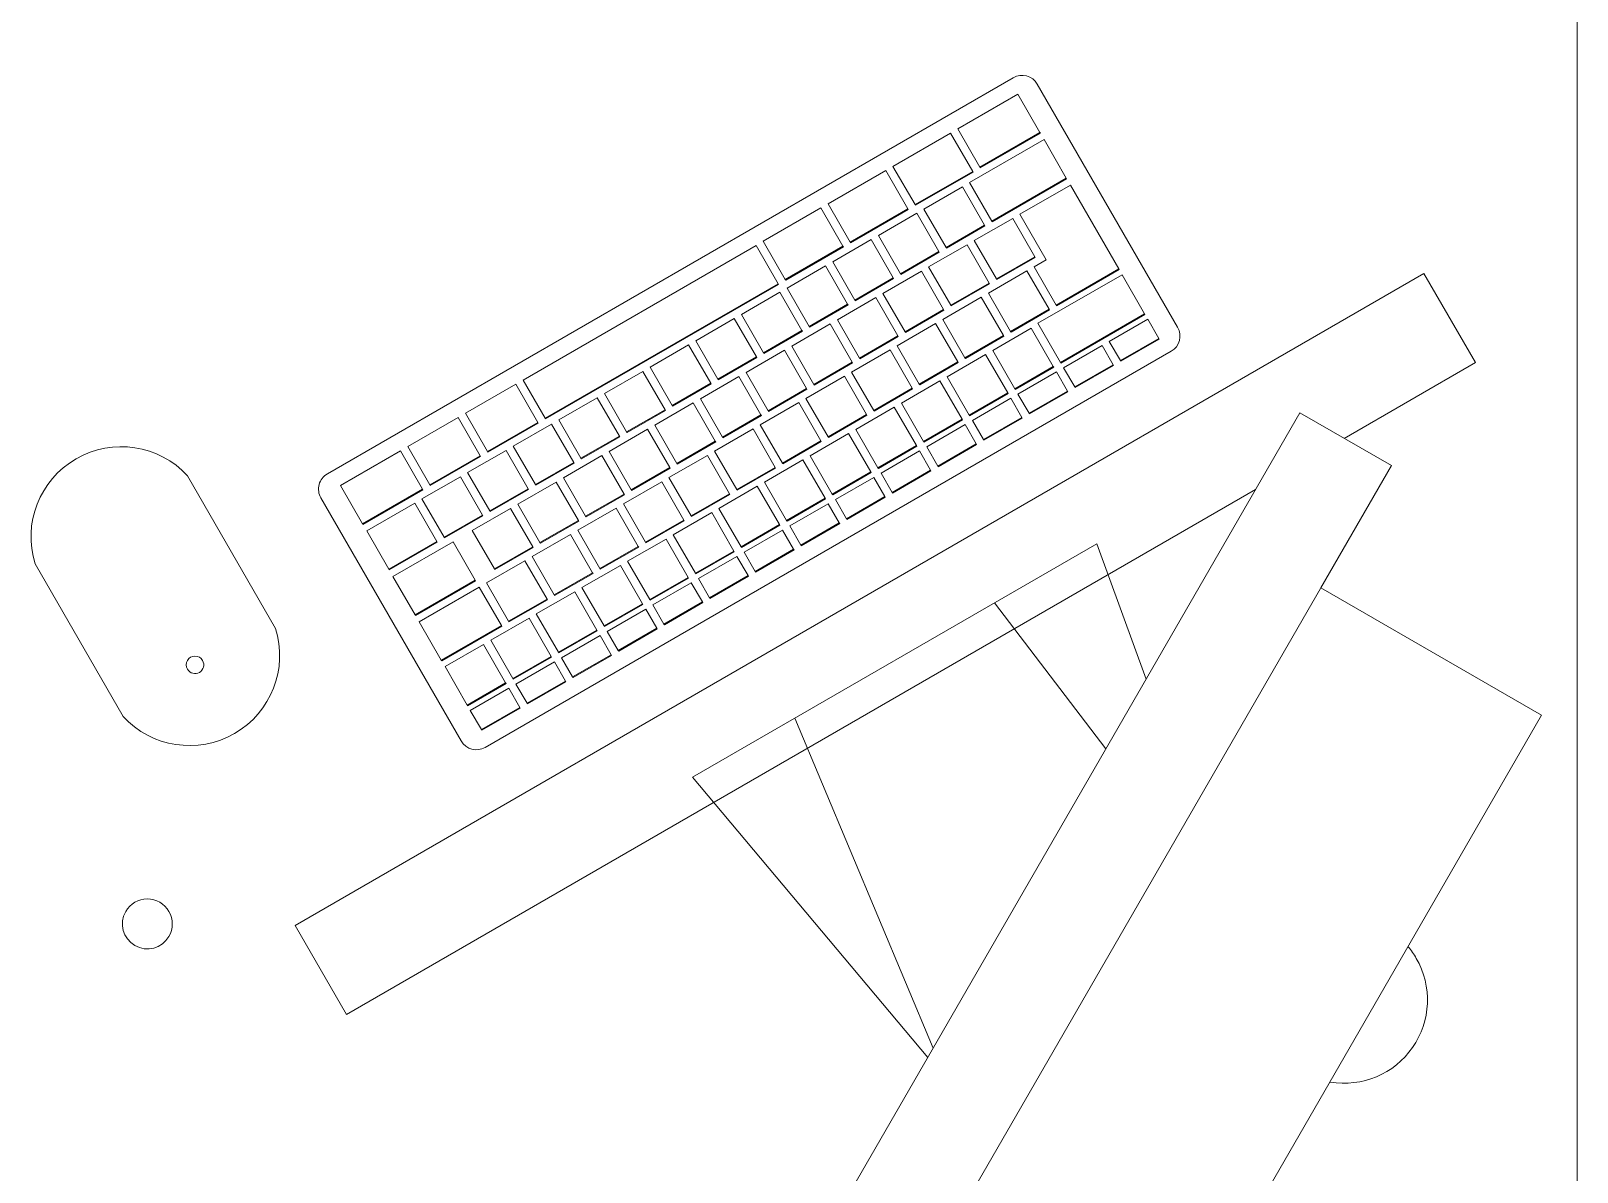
# Model space of a CAD drawing. Header units: millimetres. Extents: x 79795 to 317870, y -36033 to 97293.
# Drawn here: x 204439 to 204996, y 19576 to 19987 of the extents above; entities that cross this region are included whole.
import ezdxf

# ---------------------------------------------------------------- set-up
doc = ezdxf.new("R2010")
doc.units = ezdxf.units.MM
doc.header["$MEASUREMENT"] = 0
for name, color, linetype, lineweight in [('A-GENM', 8, 'CONTINUOUS', 9), ('E-ELEC-EQPM', 8, 'CONTINUOUS', 9), ('I-FURN', 8, 'CONTINUOUS', 9)]:
    doc.layers.add(name, color=color, linetype=linetype, lineweight=lineweight)

msp = doc.modelspace()

# ---------------------------------------------------------------- linework, layer by layer
at = {"layer": 'A-GENM'}
for p, q in [((204545.58, 19827.19), (204792.86, 19969.96)), ((204801.53, 19967.64), (204852.11, 19880.02)), ((204794.52, 19964), (204772.87, 19951.5)), ((204802.49, 19950.2), (204794.52, 19964)), ((204770.27, 19950), (204749.49, 19938)), ((204778.24, 19936.2), (204770.27, 19950)), ((204772.87, 19951.5), (204780.84, 19937.7)), ((204780.84, 19937.7), (204802.49, 19950.2)), ((204802.63, 19949.96), (204780.98, 19937.46)), ((204802.49, 19950.2), (204802.63, 19949.96)), ((204803.98, 19947.63), (204777.13, 19932.13)), ((204811.96, 19933.81), (204803.98, 19947.63)), ((204746.89, 19936.5), (204726.11, 19924.5)), ((204754.86, 19922.7), (204746.89, 19936.5)), ((204749.49, 19938), (204757.46, 19924.2)), ((204757.46, 19924.2), (204778.24, 19936.2)), ((204778.38, 19935.96), (204757.6, 19923.96)), ((204778.24, 19936.2), (204778.38, 19935.96)), ((204780.85, 19937.69), (204780.98, 19937.46)), ((204785.11, 19918.31), (204811.96, 19933.81)), ((204812.1, 19933.57), (204785.25, 19918.07)), ((204811.96, 19933.81), (204812.1, 19933.57)), ((204774.53, 19930.63), (204760.68, 19922.63)), ((204782.51, 19916.81), (204774.53, 19930.63)), ((204777.13, 19932.13), (204785.11, 19918.31)), ((204813.44, 19931.24), (204795.25, 19920.74)), ((204830.88, 19901.03), (204813.44, 19931.24)), ((204723.51, 19923), (204702.72, 19911)), ((204731.48, 19909.2), (204723.51, 19923)), ((204726.11, 19924.5), (204734.08, 19910.7)), ((204734.08, 19910.7), (204754.86, 19922.7)), ((204755, 19922.46), (204734.22, 19910.46)), ((204754.86, 19922.7), (204755, 19922.46)), ((204757.46, 19924.2), (204757.6, 19923.96)), ((204760.68, 19922.63), (204768.66, 19908.81)), ((204758.08, 19921.13), (204744.22, 19913.13)), ((204766.06, 19907.31), (204758.08, 19921.13)), ((204768.66, 19908.81), (204782.51, 19916.81)), ((204782.65, 19916.57), (204768.79, 19908.57)), ((204792.66, 19919.24), (204778.8, 19911.24)), ((204782.51, 19916.81), (204782.65, 19916.57)), ((204785.11, 19918.31), (204785.25, 19918.07)), ((204800.64, 19905.42), (204792.66, 19919.24)), ((204795.25, 19920.74), (204804.72, 19904.35)), ((204702.72, 19911), (204710.69, 19897.2)), ((204741.62, 19911.63), (204727.77, 19903.63)), ((204749.6, 19897.81), (204741.62, 19911.63)), ((204744.22, 19913.13), (204752.2, 19899.31)), ((204778.8, 19911.24), (204786.78, 19897.42)), ((204700.13, 19909.5), (204616.12, 19861)), ((204708.1, 19895.7), (204700.13, 19909.5)), ((204710.69, 19897.2), (204731.48, 19909.2)), ((204731.62, 19908.96), (204710.83, 19896.96)), ((204731.48, 19909.2), (204731.62, 19908.96)), ((204734.08, 19910.7), (204734.22, 19910.46)), ((204752.2, 19899.31), (204766.06, 19907.31)), ((204766.2, 19907.07), (204752.34, 19899.07)), ((204776.2, 19909.74), (204762.34, 19901.74)), ((204766.06, 19907.31), (204766.2, 19907.07)), ((204768.66, 19908.81), (204768.79, 19908.57)), ((204784.18, 19895.92), (204776.2, 19909.74)), ((204786.78, 19897.42), (204800.64, 19905.42)), ((204800.64, 19905.42), (204800.77, 19905.18)), ((204725.17, 19902.13), (204711.31, 19894.13)), ((204733.15, 19888.31), (204725.17, 19902.13)), ((204727.77, 19903.63), (204735.75, 19889.81)), ((204759.75, 19900.24), (204745.89, 19892.24)), ((204767.73, 19886.42), (204759.75, 19900.24)), ((204762.34, 19901.74), (204770.33, 19887.92)), ((204797.79, 19900.35), (204783.93, 19892.35)), ((204800.77, 19905.18), (204786.92, 19897.18)), ((204805.77, 19886.53), (204797.79, 19900.35)), ((204804.72, 19904.35), (204800.39, 19901.85)), ((204800.39, 19901.85), (204808.37, 19888.03)), ((204808.37, 19888.03), (204830.88, 19901.03)), ((204831.02, 19900.79), (204808.51, 19887.79)), ((204830.88, 19901.03), (204831.02, 19900.79)), ((204624.09, 19847.2), (204708.1, 19895.7)), ((204708.23, 19895.46), (204624.23, 19846.96)), ((204708.1, 19895.7), (204708.23, 19895.46)), ((204710.69, 19897.2), (204710.83, 19896.96)), ((204735.75, 19889.81), (204749.6, 19897.81)), ((204749.74, 19897.57), (204735.88, 19889.57)), ((204749.6, 19897.81), (204749.74, 19897.57)), ((204752.2, 19899.31), (204752.34, 19899.07)), ((204770.33, 19887.92), (204784.18, 19895.92)), ((204784.32, 19895.68), (204770.46, 19887.68)), ((204784.18, 19895.92), (204784.32, 19895.68)), ((204786.78, 19897.42), (204786.92, 19897.18)), ((204832.09, 19898.94), (204801.78, 19881.44)), ((204840.21, 19884.87), (204832.09, 19898.94)), ((204708.71, 19892.63), (204694.86, 19884.63)), ((204716.69, 19878.81), (204708.71, 19892.63)), ((204711.31, 19894.13), (204719.29, 19880.31)), ((204743.29, 19890.74), (204729.44, 19882.74)), ((204735.75, 19889.81), (204735.88, 19889.57)), ((204751.27, 19876.92), (204743.29, 19890.74)), ((204745.89, 19892.24), (204753.87, 19878.42)), ((204781.33, 19890.85), (204767.48, 19882.85)), ((204789.32, 19877.03), (204781.33, 19890.85)), ((204783.93, 19892.35), (204791.91, 19878.53)), ((204692.26, 19883.13), (204678.4, 19875.13)), ((204700.24, 19869.31), (204692.26, 19883.13)), ((204694.86, 19884.63), (204702.84, 19870.81)), ((204719.29, 19880.31), (204733.15, 19888.31)), ((204733.29, 19888.07), (204719.43, 19880.07)), ((204733.15, 19888.31), (204733.29, 19888.07)), ((204753.87, 19878.42), (204767.73, 19886.42)), ((204767.87, 19886.18), (204754.01, 19878.18)), ((204767.73, 19886.42), (204767.87, 19886.18)), ((204770.33, 19887.92), (204770.46, 19887.68)), ((204791.91, 19878.53), (204805.77, 19886.53)), ((204805.91, 19886.29), (204792.05, 19878.29)), ((204805.77, 19886.53), (204805.91, 19886.29)), ((204808.37, 19888.03), (204808.51, 19887.79)), ((204809.9, 19867.37), (204840.21, 19884.87)), ((204840.35, 19884.63), (204810.04, 19867.13)), ((204840.21, 19884.87), (204840.35, 19884.63)), ((204702.84, 19870.81), (204716.69, 19878.81)), ((204716.83, 19878.57), (204702.98, 19870.57)), ((204726.84, 19881.24), (204712.98, 19873.24)), ((204716.69, 19878.81), (204716.83, 19878.57)), ((204719.29, 19880.31), (204719.43, 19880.07)), ((204734.82, 19867.42), (204726.84, 19881.24)), ((204729.44, 19882.74), (204737.42, 19868.92)), ((204764.88, 19881.35), (204751.02, 19873.35)), ((204753.87, 19878.42), (204754.01, 19878.18)), ((204772.86, 19867.53), (204764.88, 19881.35)), ((204767.48, 19882.85), (204775.46, 19869.03)), ((204799.32, 19879.7), (204785.46, 19871.7)), ((204791.91, 19878.53), (204792.05, 19878.29)), ((204807.3, 19865.87), (204799.32, 19879.7)), ((204801.78, 19881.44), (204809.9, 19867.37)), ((204841.34, 19882.92), (204827.48, 19874.92)), ((204845.33, 19876.01), (204841.34, 19882.92)), ((204675.8, 19873.63), (204661.95, 19865.63)), ((204683.79, 19859.81), (204675.8, 19873.63)), ((204678.4, 19875.13), (204686.38, 19861.31)), ((204712.98, 19873.24), (204720.96, 19859.42)), ((204737.42, 19868.92), (204751.27, 19876.92)), ((204751.41, 19876.68), (204737.55, 19868.68)), ((204751.02, 19873.35), (204759, 19859.53)), ((204751.27, 19876.92), (204751.41, 19876.68)), ((204775.46, 19869.03), (204789.32, 19877.03)), ((204789.45, 19876.79), (204775.6, 19868.79)), ((204789.32, 19877.03), (204789.45, 19876.79)), ((204824.88, 19873.42), (204811.03, 19865.42)), ((204828.87, 19866.51), (204824.88, 19873.42)), ((204827.48, 19874.92), (204831.47, 19868.01)), ((204831.47, 19868.01), (204845.33, 19876.01)), ((204845.47, 19875.77), (204831.61, 19867.77)), ((204845.33, 19876.01), (204845.47, 19875.77)), ((204849.79, 19871.35), (204602.51, 19728.58)), ((204686.38, 19861.31), (204700.24, 19869.31)), ((204700.38, 19869.07), (204686.52, 19861.07)), ((204710.38, 19871.74), (204696.53, 19863.74)), ((204700.24, 19869.31), (204700.38, 19869.07)), ((204702.84, 19870.81), (204702.98, 19870.57)), ((204718.36, 19857.92), (204710.38, 19871.74)), ((204720.96, 19859.42), (204734.82, 19867.42)), ((204734.96, 19867.18), (204721.1, 19859.18)), ((204748.43, 19871.85), (204734.57, 19863.85)), ((204734.82, 19867.42), (204734.96, 19867.18)), ((204737.42, 19868.92), (204737.55, 19868.68)), ((204756.41, 19858.03), (204748.43, 19871.85)), ((204759, 19859.53), (204772.86, 19867.53)), ((204773, 19867.29), (204759.14, 19859.29)), ((204782.87, 19870.2), (204769.01, 19862.2)), ((204772.86, 19867.53), (204773, 19867.29)), ((204775.46, 19869.03), (204775.6, 19868.79)), ((204790.85, 19856.37), (204782.87, 19870.2)), ((204785.46, 19871.7), (204793.44, 19857.87)), ((204809.9, 19867.37), (204810.04, 19867.13)), ((204815.02, 19858.51), (204828.87, 19866.51)), ((204828.87, 19866.51), (204829.01, 19866.27)), ((204831.47, 19868.01), (204831.61, 19867.77)), ((204616.12, 19861), (204624.09, 19847.2)), ((204659.35, 19864.13), (204645.49, 19856.13)), ((204667.33, 19850.31), (204659.35, 19864.13)), ((204661.95, 19865.63), (204669.93, 19851.81)), ((204693.93, 19862.24), (204680.07, 19854.24)), ((204686.38, 19861.31), (204686.52, 19861.07)), ((204701.91, 19848.42), (204693.93, 19862.24)), ((204696.53, 19863.74), (204704.51, 19849.92)), ((204731.97, 19862.35), (204718.11, 19854.35)), ((204739.95, 19848.53), (204731.97, 19862.35)), ((204734.57, 19863.85), (204742.55, 19850.03)), ((204769.01, 19862.2), (204776.99, 19848.37)), ((204793.44, 19857.87), (204807.3, 19865.87)), ((204807.44, 19865.63), (204793.58, 19857.63)), ((204808.43, 19863.92), (204794.57, 19855.92)), ((204807.3, 19865.87), (204807.44, 19865.63)), ((204812.42, 19857.01), (204808.43, 19863.92)), ((204811.03, 19865.42), (204815.02, 19858.51)), ((204829.01, 19866.27), (204815.16, 19858.27)), ((204613.52, 19859.5), (204595.34, 19849)), ((204621.49, 19845.7), (204613.52, 19859.5)), ((204645.49, 19856.13), (204653.47, 19842.31)), ((204669.93, 19851.81), (204683.79, 19859.81)), ((204683.92, 19859.57), (204670.07, 19851.57)), ((204683.79, 19859.81), (204683.92, 19859.57)), ((204704.51, 19849.92), (204718.36, 19857.92)), ((204718.5, 19857.68), (204704.65, 19849.68)), ((204718.36, 19857.92), (204718.5, 19857.68)), ((204720.96, 19859.42), (204721.1, 19859.18)), ((204742.55, 19850.03), (204756.41, 19858.03)), ((204756.54, 19857.79), (204742.69, 19849.79)), ((204766.41, 19860.7), (204752.56, 19852.7)), ((204756.41, 19858.03), (204756.54, 19857.79)), ((204759, 19859.53), (204759.14, 19859.29)), ((204774.39, 19846.87), (204766.41, 19860.7)), ((204776.99, 19848.37), (204790.85, 19856.37)), ((204790.98, 19856.13), (204777.13, 19848.13)), ((204790.85, 19856.37), (204790.98, 19856.13)), ((204793.44, 19857.87), (204793.58, 19857.63)), ((204794.57, 19855.92), (204798.56, 19849.01)), ((204798.56, 19849.01), (204812.42, 19857.01)), ((204812.56, 19856.77), (204798.7, 19848.77)), ((204812.42, 19857.01), (204812.56, 19856.77)), ((204815.02, 19858.51), (204815.16, 19858.27)), ((204642.9, 19854.63), (204629.04, 19846.63)), ((204650.88, 19840.81), (204642.9, 19854.63)), ((204653.47, 19842.31), (204667.33, 19850.31)), ((204667.47, 19850.07), (204653.61, 19842.07)), ((204677.47, 19852.74), (204663.62, 19844.74)), ((204667.33, 19850.31), (204667.47, 19850.07)), ((204669.93, 19851.81), (204670.07, 19851.57)), ((204685.45, 19838.92), (204677.47, 19852.74)), ((204680.07, 19854.24), (204688.05, 19840.42)), ((204715.52, 19852.85), (204701.66, 19844.85)), ((204704.51, 19849.92), (204704.65, 19849.68)), ((204723.5, 19839.03), (204715.52, 19852.85)), ((204718.11, 19854.35), (204726.1, 19840.53)), ((204749.96, 19851.2), (204736.1, 19843.2)), ((204742.55, 19850.03), (204742.69, 19849.79)), ((204757.94, 19837.37), (204749.96, 19851.2)), ((204752.56, 19852.7), (204760.54, 19838.87)), ((204791.98, 19854.42), (204778.12, 19846.42)), ((204795.97, 19847.51), (204791.98, 19854.42)), ((204592.74, 19847.5), (204574.55, 19837)), ((204600.71, 19833.7), (204592.74, 19847.5)), ((204595.34, 19849), (204603.31, 19835.2)), ((204603.31, 19835.2), (204621.49, 19845.7)), ((204621.63, 19845.46), (204603.45, 19834.96)), ((204626.44, 19845.13), (204612.58, 19837.13)), ((204621.49, 19845.7), (204621.63, 19845.46)), ((204624.09, 19847.2), (204624.23, 19846.96)), ((204634.42, 19831.31), (204626.44, 19845.13)), ((204629.04, 19846.63), (204637.02, 19832.81)), ((204663.62, 19844.74), (204671.6, 19830.92)), ((204688.05, 19840.42), (204701.91, 19848.42)), ((204702.05, 19848.18), (204688.19, 19840.18)), ((204701.66, 19844.85), (204709.64, 19831.03)), ((204701.91, 19848.42), (204702.05, 19848.18)), ((204726.1, 19840.53), (204739.95, 19848.53)), ((204740.09, 19848.29), (204726.23, 19840.29)), ((204739.95, 19848.53), (204740.09, 19848.29)), ((204760.54, 19838.87), (204774.39, 19846.87)), ((204774.53, 19846.63), (204760.67, 19838.63)), ((204775.52, 19844.92), (204761.66, 19836.92)), ((204774.39, 19846.87), (204774.53, 19846.63)), ((204779.51, 19838.01), (204775.52, 19844.92)), ((204776.99, 19848.37), (204777.13, 19848.13)), ((204778.12, 19846.42), (204782.11, 19839.51)), ((204782.11, 19839.51), (204795.97, 19847.51)), ((204796.1, 19847.27), (204782.25, 19839.27)), ((204795.97, 19847.51), (204796.1, 19847.27)), ((204798.56, 19849.01), (204798.7, 19848.77)), ((204637.02, 19832.81), (204650.88, 19840.81)), ((204651.01, 19840.57), (204637.16, 19832.57)), ((204661.02, 19843.24), (204647.16, 19835.24)), ((204650.88, 19840.81), (204651.01, 19840.57)), ((204653.47, 19842.31), (204653.61, 19842.07)), ((204669, 19829.42), (204661.02, 19843.24)), ((204671.6, 19830.92), (204685.45, 19838.92)), ((204685.59, 19838.68), (204671.74, 19830.68)), ((204699.06, 19843.35), (204685.21, 19835.35)), ((204685.45, 19838.92), (204685.59, 19838.68)), ((204688.05, 19840.42), (204688.19, 19840.18)), ((204707.04, 19829.53), (204699.06, 19843.35)), ((204709.64, 19831.03), (204723.5, 19839.03)), ((204723.64, 19838.79), (204709.78, 19830.79)), ((204733.5, 19841.7), (204719.65, 19833.7)), ((204723.5, 19839.03), (204723.64, 19838.79)), ((204726.1, 19840.53), (204726.23, 19840.29)), ((204741.48, 19827.87), (204733.5, 19841.7)), ((204736.1, 19843.2), (204744.08, 19829.37)), ((204760.54, 19838.87), (204760.67, 19838.63)), ((204782.11, 19839.51), (204782.25, 19839.27)), ((204571.95, 19835.5), (204550.3, 19823)), ((204579.92, 19821.7), (204571.95, 19835.5)), ((204574.55, 19837), (204582.52, 19823.2)), ((204582.52, 19823.2), (204600.71, 19833.7)), ((204600.85, 19833.46), (204582.66, 19822.96)), ((204609.99, 19835.63), (204596.13, 19827.63)), ((204600.71, 19833.7), (204600.85, 19833.46)), ((204603.31, 19835.2), (204603.45, 19834.96)), ((204617.97, 19821.81), (204609.99, 19835.63)), ((204612.58, 19837.13), (204620.57, 19823.31)), ((204644.57, 19833.74), (204630.71, 19825.74)), ((204652.55, 19819.92), (204644.57, 19833.74)), ((204647.16, 19835.24), (204655.14, 19821.42)), ((204682.61, 19833.85), (204668.75, 19825.85)), ((204690.59, 19820.03), (204682.61, 19833.85)), ((204685.21, 19835.35), (204693.19, 19821.53)), ((204719.65, 19833.7), (204727.63, 19819.87)), ((204744.08, 19829.37), (204757.94, 19837.37)), ((204758.08, 19837.13), (204744.22, 19829.13)), ((204759.07, 19835.42), (204745.21, 19827.42)), ((204757.94, 19837.37), (204758.08, 19837.13)), ((204763.06, 19828.51), (204759.07, 19835.42)), ((204761.66, 19836.92), (204765.65, 19830.01)), ((204765.65, 19830.01), (204779.51, 19838.01)), ((204779.65, 19837.77), (204765.79, 19829.77)), ((204779.51, 19838.01), (204779.65, 19837.77)), ((204596.13, 19827.63), (204604.11, 19813.81)), ((204620.57, 19823.31), (204634.42, 19831.31)), ((204634.56, 19831.07), (204620.7, 19823.07)), ((204634.42, 19831.31), (204634.56, 19831.07)), ((204637.02, 19832.81), (204637.16, 19832.57)), ((204655.14, 19821.42), (204669, 19829.42)), ((204669.14, 19829.18), (204655.28, 19821.18)), ((204669, 19829.42), (204669.14, 19829.18)), ((204671.6, 19830.92), (204671.74, 19830.68)), ((204693.19, 19821.53), (204707.04, 19829.53)), ((204707.18, 19829.29), (204693.32, 19821.29)), ((204717.05, 19832.2), (204703.19, 19824.2)), ((204707.04, 19829.53), (204707.18, 19829.29)), ((204709.64, 19831.03), (204709.78, 19830.79)), ((204725.03, 19818.37), (204717.05, 19832.2)), ((204727.63, 19819.87), (204741.48, 19827.87)), ((204741.62, 19827.63), (204727.76, 19819.63)), ((204741.48, 19827.87), (204741.62, 19827.63)), ((204744.08, 19829.37), (204744.22, 19829.13)), ((204745.21, 19827.42), (204749.2, 19820.51)), ((204749.2, 19820.51), (204763.06, 19828.51)), ((204763.19, 19828.27), (204749.34, 19820.27)), ((204763.06, 19828.51), (204763.19, 19828.27)), ((204765.65, 19830.01), (204765.79, 19829.77)), ((204526.93, 19771.5), (204495.18, 19826.49)), ((204550.3, 19823), (204558.27, 19809.2)), ((204593.53, 19826.13), (204579.68, 19818.13)), ((204582.52, 19823.2), (204582.66, 19822.96)), ((204601.51, 19812.31), (204593.53, 19826.13)), ((204604.11, 19813.81), (204617.97, 19821.81)), ((204628.11, 19824.24), (204614.25, 19816.24)), ((204617.97, 19821.81), (204618.11, 19821.57)), ((204620.57, 19823.31), (204620.7, 19823.07)), ((204636.09, 19810.42), (204628.11, 19824.24)), ((204630.71, 19825.74), (204638.69, 19811.92)), ((204666.15, 19824.35), (204652.3, 19816.35)), ((204674.13, 19810.53), (204666.15, 19824.35)), ((204668.75, 19825.85), (204676.73, 19812.03)), ((204700.59, 19822.7), (204686.74, 19814.7)), ((204708.57, 19808.87), (204700.59, 19822.7)), ((204703.19, 19824.2), (204711.17, 19810.37)), ((204742.61, 19825.92), (204728.76, 19817.92)), ((204746.6, 19819.01), (204742.61, 19825.92)), ((204593.84, 19730.91), (204543.25, 19818.52)), ((204558.27, 19809.2), (204579.92, 19821.7)), ((204580.06, 19821.46), (204558.41, 19808.96)), ((204577.09, 19816.61), (204559.77, 19806.61)), ((204585.06, 19802.81), (204577.09, 19816.61)), ((204579.68, 19818.13), (204587.66, 19804.31)), ((204579.92, 19821.7), (204580.06, 19821.46)), ((204618.11, 19821.57), (204604.25, 19813.57)), ((204614.25, 19816.24), (204622.23, 19802.42)), ((204638.69, 19811.92), (204652.55, 19819.92)), ((204652.68, 19819.68), (204638.83, 19811.68)), ((204652.3, 19816.35), (204660.28, 19802.53)), ((204652.55, 19819.92), (204652.68, 19819.68)), ((204655.14, 19821.42), (204655.28, 19821.18)), ((204676.73, 19812.03), (204690.59, 19820.03)), ((204690.73, 19819.79), (204676.87, 19811.79)), ((204690.59, 19820.03), (204690.73, 19819.79)), ((204693.19, 19821.53), (204693.32, 19821.29)), ((204711.17, 19810.37), (204725.03, 19818.37)), ((204725.17, 19818.13), (204711.31, 19810.13)), ((204726.16, 19816.42), (204712.3, 19808.42)), ((204725.03, 19818.37), (204725.17, 19818.13)), ((204730.15, 19809.51), (204726.16, 19816.42)), ((204727.63, 19819.87), (204727.76, 19819.63)), ((204728.76, 19817.92), (204732.75, 19811.01)), ((204732.75, 19811.01), (204746.6, 19819.01)), ((204746.74, 19818.77), (204732.88, 19810.77)), ((204746.6, 19819.01), (204746.74, 19818.77)), ((204749.2, 19820.51), (204749.34, 19820.27)), ((204587.66, 19804.31), (204601.51, 19812.31)), ((204601.65, 19812.07), (204587.79, 19804.07)), ((204611.66, 19814.74), (204597.8, 19806.74)), ((204601.51, 19812.31), (204601.65, 19812.07)), ((204604.11, 19813.81), (204604.25, 19813.57)), ((204619.64, 19800.92), (204611.66, 19814.74)), ((204649.7, 19814.85), (204635.84, 19806.85)), ((204638.69, 19811.92), (204638.83, 19811.68)), ((204657.68, 19801.03), (204649.7, 19814.85)), ((204684.14, 19813.2), (204670.28, 19805.2)), ((204676.73, 19812.03), (204676.87, 19811.79)), ((204692.12, 19799.37), (204684.14, 19813.2)), ((204686.74, 19814.7), (204694.72, 19800.87)), ((204732.75, 19811.01), (204732.88, 19810.77)), ((204558.27, 19809.2), (204558.41, 19808.96)), ((204559.77, 19806.61), (204567.74, 19792.81)), ((204597.8, 19806.74), (204605.78, 19792.92)), ((204633.24, 19805.35), (204619.39, 19797.35)), ((204622.23, 19802.42), (204636.09, 19810.42)), ((204636.23, 19810.18), (204622.37, 19802.18)), ((204641.22, 19791.53), (204633.24, 19805.35)), ((204635.84, 19806.85), (204643.82, 19793.03)), ((204636.09, 19810.42), (204636.23, 19810.18)), ((204660.28, 19802.53), (204674.13, 19810.53)), ((204674.27, 19810.29), (204660.42, 19802.29)), ((204670.28, 19805.2), (204678.26, 19791.37)), ((204674.13, 19810.53), (204674.27, 19810.29)), ((204694.72, 19800.87), (204708.57, 19808.87)), ((204708.71, 19808.63), (204694.86, 19800.63)), ((204709.7, 19806.92), (204695.85, 19798.92)), ((204708.57, 19808.87), (204708.71, 19808.63)), ((204713.69, 19800.01), (204709.7, 19806.92)), ((204711.17, 19810.37), (204711.31, 19810.13)), ((204712.3, 19808.42), (204716.29, 19801.51)), ((204716.29, 19801.51), (204730.15, 19809.51)), ((204730.29, 19809.27), (204716.43, 19801.27)), ((204730.15, 19809.51), (204730.29, 19809.27)), ((204567.74, 19792.81), (204585.06, 19802.81)), ((204585.2, 19802.57), (204567.88, 19792.57)), ((204590.88, 19802.72), (204569.23, 19790.22)), ((204585.06, 19802.81), (204585.2, 19802.57)), ((204587.66, 19804.31), (204587.79, 19804.07)), ((204598.85, 19788.92), (204590.88, 19802.72)), ((204605.78, 19792.92), (204619.64, 19800.92)), ((204619.78, 19800.68), (204605.92, 19792.68)), ((204619.64, 19800.92), (204619.78, 19800.68)), ((204622.23, 19802.42), (204622.37, 19802.18)), ((204643.82, 19793.03), (204657.68, 19801.03)), ((204657.82, 19800.79), (204643.96, 19792.79)), ((204667.68, 19803.7), (204653.83, 19795.7)), ((204657.68, 19801.03), (204657.82, 19800.79)), ((204660.28, 19802.53), (204660.42, 19802.29)), ((204675.66, 19789.87), (204667.68, 19803.7)), ((204694.72, 19800.87), (204694.86, 19800.63)), ((204699.84, 19792.01), (204713.69, 19800.01)), ((204713.83, 19799.77), (204699.97, 19791.77)), ((204713.69, 19800.01), (204713.83, 19799.77)), ((204716.29, 19801.51), (204716.43, 19801.27)), ((204440.19, 19794.74), (204471.94, 19739.75)), ((204616.79, 19795.85), (204602.93, 19787.85)), ((204624.77, 19782.03), (204616.79, 19795.85)), ((204619.39, 19797.35), (204627.37, 19783.53)), ((204651.23, 19794.2), (204637.37, 19786.2)), ((204659.21, 19780.37), (204651.23, 19794.2)), ((204653.83, 19795.7), (204661.81, 19781.87)), ((204678.26, 19791.37), (204692.12, 19799.37)), ((204692.26, 19799.13), (204678.4, 19791.13)), ((204693.25, 19797.42), (204679.39, 19789.42)), ((204692.12, 19799.37), (204692.26, 19799.13)), ((204697.24, 19790.51), (204693.25, 19797.42)), ((204695.85, 19798.92), (204699.84, 19792.01)), ((204567.74, 19792.81), (204567.88, 19792.57)), ((204569.23, 19790.22), (204577.2, 19776.42)), ((204577.2, 19776.42), (204598.85, 19788.92)), ((204598.99, 19788.68), (204577.34, 19776.18)), ((204598.85, 19788.92), (204598.99, 19788.68)), ((204605.78, 19792.92), (204605.92, 19792.68)), ((204627.37, 19783.53), (204641.22, 19791.53)), ((204641.36, 19791.29), (204627.51, 19783.29)), ((204641.22, 19791.53), (204641.36, 19791.29)), ((204643.82, 19793.03), (204643.96, 19792.79)), ((204661.81, 19781.87), (204675.66, 19789.87)), ((204675.8, 19789.63), (204661.95, 19781.63)), ((204675.66, 19789.87), (204675.8, 19789.63)), ((204678.26, 19791.37), (204678.4, 19791.13)), ((204679.39, 19789.42), (204683.38, 19782.51)), ((204683.38, 19782.51), (204697.24, 19790.51)), ((204697.38, 19790.27), (204683.52, 19782.27)), ((204697.24, 19790.51), (204697.38, 19790.27)), ((204699.84, 19792.01), (204699.97, 19791.77)), ((204600.35, 19786.33), (204578.7, 19773.83)), ((204608.32, 19772.53), (204600.35, 19786.33)), ((204602.93, 19787.85), (204610.91, 19774.03)), ((204634.78, 19784.7), (204620.92, 19776.7)), ((204627.37, 19783.53), (204627.51, 19783.29)), ((204642.76, 19770.87), (204634.78, 19784.7)), ((204637.37, 19786.2), (204645.35, 19772.37)), ((204676.79, 19787.92), (204662.94, 19779.92)), ((204680.78, 19781.01), (204676.79, 19787.92)), ((204610.91, 19774.03), (204624.77, 19782.03)), ((204624.91, 19781.79), (204611.05, 19773.79)), ((204624.77, 19782.03), (204624.91, 19781.79)), ((204645.35, 19772.37), (204659.21, 19780.37)), ((204659.35, 19780.13), (204645.49, 19772.13)), ((204660.34, 19778.42), (204646.48, 19770.42)), ((204659.21, 19780.37), (204659.35, 19780.13)), ((204664.33, 19771.51), (204660.34, 19778.42)), ((204661.81, 19781.87), (204661.95, 19781.63)), ((204662.94, 19779.92), (204666.93, 19773.01)), ((204666.93, 19773.01), (204680.78, 19781.01)), ((204680.92, 19780.77), (204667.07, 19772.77)), ((204680.78, 19781.01), (204680.92, 19780.77)), ((204683.38, 19782.51), (204683.52, 19782.27)), ((204577.2, 19776.42), (204577.34, 19776.18)), ((204578.7, 19773.83), (204586.67, 19760.03)), ((204586.67, 19760.03), (204608.32, 19772.53)), ((204608.45, 19772.29), (204586.8, 19759.79)), ((204618.32, 19775.2), (204604.46, 19767.2)), ((204608.32, 19772.53), (204608.45, 19772.29)), ((204610.91, 19774.03), (204611.05, 19773.79)), ((204626.3, 19761.37), (204618.32, 19775.2)), ((204620.92, 19776.7), (204628.9, 19762.87)), ((204645.35, 19772.37), (204645.49, 19772.13)), ((204666.93, 19773.01), (204667.07, 19772.77)), ((204604.46, 19767.2), (204612.45, 19753.37)), ((204628.9, 19762.87), (204642.76, 19770.87)), ((204642.89, 19770.63), (204629.04, 19762.63)), ((204643.88, 19768.92), (204630.03, 19760.92)), ((204642.76, 19770.87), (204642.89, 19770.63)), ((204647.88, 19762.01), (204643.88, 19768.92)), ((204646.48, 19770.42), (204650.47, 19763.51)), ((204650.47, 19763.51), (204664.33, 19771.51)), ((204664.47, 19771.27), (204650.61, 19763.27)), ((204664.33, 19771.51), (204664.47, 19771.27)), ((204601.87, 19765.7), (204588.01, 19757.7)), ((204609.85, 19751.87), (204601.87, 19765.7)), ((204612.45, 19753.37), (204626.3, 19761.37)), ((204626.44, 19761.13), (204612.58, 19753.13)), ((204626.3, 19761.37), (204626.44, 19761.13)), ((204628.9, 19762.87), (204629.04, 19762.63)), ((204630.03, 19760.92), (204634.02, 19754.01)), ((204634.02, 19754.01), (204647.88, 19762.01)), ((204648.01, 19761.77), (204634.16, 19753.77)), ((204647.88, 19762.01), (204648.01, 19761.77)), ((204650.47, 19763.51), (204650.61, 19763.27)), ((204586.67, 19760.03), (204586.8, 19759.79)), ((204588.01, 19757.7), (204595.99, 19743.87)), ((204627.43, 19759.42), (204613.57, 19751.42)), ((204631.42, 19752.51), (204627.43, 19759.42)), ((204595.99, 19743.87), (204609.85, 19751.87)), ((204609.99, 19751.63), (204596.13, 19743.63)), ((204610.98, 19749.92), (204597.12, 19741.92)), ((204609.85, 19751.87), (204609.99, 19751.63)), ((204614.97, 19743.01), (204610.98, 19749.92)), ((204612.45, 19753.37), (204612.58, 19753.13)), ((204613.57, 19751.42), (204617.56, 19744.51)), ((204617.56, 19744.51), (204631.42, 19752.51)), ((204631.56, 19752.27), (204617.7, 19744.27)), ((204631.42, 19752.51), (204631.56, 19752.27)), ((204634.02, 19754.01), (204634.16, 19753.77)), ((204595.99, 19743.87), (204596.13, 19743.63)), ((204617.56, 19744.51), (204617.7, 19744.27)), ((204597.12, 19741.92), (204601.11, 19735.01)), ((204601.11, 19735.01), (204614.97, 19743.01)), ((204615.1, 19742.77), (204601.25, 19734.77)), ((204614.97, 19743.01), (204615.1, 19742.77)), ((204601.11, 19735.01), (204601.25, 19734.77))]:
    msp.add_line(p, q, dxfattribs=at)
for centre, radius, start, end in [((204796.03, 19964.46), 6.35, 30, 120), ((204846.62, 19876.85), 6.35, 300, 30), ((204471.26, 19804.43), 32.54, 42.6804, 197.3196), ((204548.75, 19821.69), 6.35, 120, 210), ((204495.86, 19761.81), 32.54, 222.6804, 17.3196), ((204497.86, 19758.36), 3.16, 30, 210), ((204497.86, 19758.36), 3.16, 210, 30), ((204599.33, 19734.08), 6.35, 210, 300)]:
    msp.add_arc(centre, radius, start, end, dxfattribs=at)
at = {"layer": 'E-ELEC-EQPM'}
for p, q in [((204496.18, 19156.37), (204896.18, 19849.19)), ((204496.18, 19156.37), (204896.18, 19849.19)), ((204896.18, 19849.19), (204929.17, 19830.14)), ((204896.18, 19849.19), (204929.17, 19830.14)), ((204929.17, 19830.14), (204529.17, 19137.32)), ((204929.17, 19830.14), (204903.77, 19786.14)), ((204903.77, 19786.14), (204983.36, 19740.19)), ((204903.77, 19786.14), (204983.36, 19740.19)), ((204983.36, 19740.19), (204634.16, 19135.36)), ((204983.36, 19740.19), (204634.16, 19135.36))]:
    msp.add_line(p, q, dxfattribs=at)
at = {"layer": 'I-FURN'}
for p, q in [((204996.13, 19372.19), (204996.1, 20482.19)), ((204996.1, 20482.19), (204996.13, 19372.19)), ((204940.91, 19899.38), (204533.97, 19664.43)), ((204959.45, 19867.26), (204940.91, 19899.38)), ((204912.16, 19839.96), (204959.45, 19867.26)), ((204552.51, 19632.31), (204880.19, 19821.5)), ((204677.26, 19717.83), (204823.02, 19801.98)), ((204823.02, 19801.98), (204840.77, 19753.22)), ((204786.14, 19780.69), (204826.23, 19728.04)), ((204714.14, 19739.12), (204763.94, 19620.14)), ((204762.04, 19616.85), (204677.26, 19717.83)), ((204552.51, 19632.31), (204533.97, 19664.43))]:
    msp.add_line(p, q, dxfattribs=at)
for centre, radius, start, end in [((204480.67, 19664.97), 9, 330, 150), ((204480.67, 19664.97), 9, 150, 330), ((204912.19, 19637.57), 30, 30.0028, 39.6921), ((204912.19, 19637.57), 30, 260.3079, 30.0028)]:
    msp.add_arc(centre, radius, start, end, dxfattribs=at)

doc.saveas('drawing.dxf')
